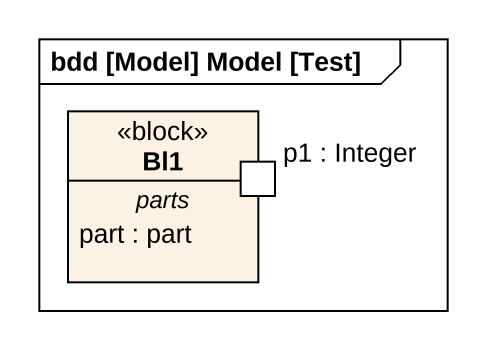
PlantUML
@startuml
mainframe bdd [Model] Model [Test]
hide circle
hide empty members
class Bl1 <<block>> {
  -- parts --
  part : part
  -- ports --
  p1 : Integer
}
@enduml
